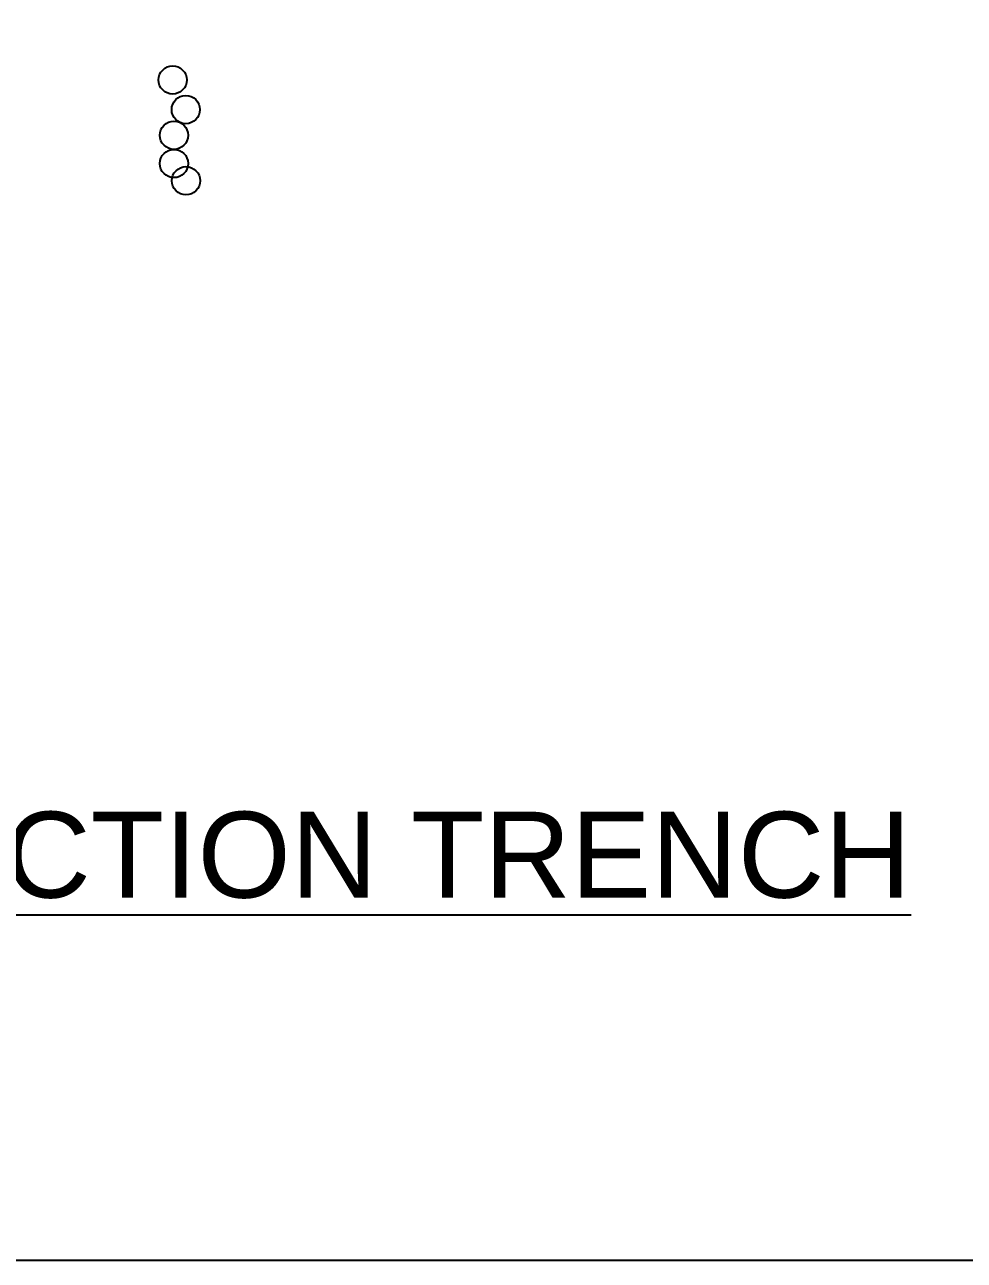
# Model space of a CAD drawing. Header units: metres. Extents: x 145568 to 146222, y 212280 to 212437.
# Drawn here: x 145964 to 145967.83, y 212350.29 to 212355.33 of the extents above; entities that cross this region are included whole.
import ezdxf

# ---------------------------------------------------------------- set-up
doc = ezdxf.new("R2010")
doc.units = ezdxf.units.M
doc.styles.get("Standard").update_dxf_attribs({"font": 'arial.ttf'})

msp = doc.modelspace()

# ---------------------------------------------------------------- linework, layer by layer
at = {"color": 0, "elevation": -0.0942}
msp.add_lwpolyline([(145953.3375, 212409.313), (145953.3375, 212350.294), (146036.7987, 212350.294), (146036.7987, 212409.313)], close=True, dxfattribs=at)
at = {"color": 8}
for centre in [(145964.6057, 212355.1018, -0.1885), (145964.6593, 212354.9813, -0.1885), (145964.6111, 212354.8768, -0.1885), (145964.6111, 212354.7616, -0.1885), (145964.66, 212354.6914, -0.1885)]:
    msp.add_circle(centre, 0.0575, dxfattribs=at)

# ---------------------------------------------------------------- texts
at = {"color": 1, "insert": (145963.362, 212352.1211, -0.1885), "char_height": 0.35, "width": 8.62214, "attachment_point": 2}
msp.add_mtext('{\\LRAIN WATER COLLECTION TRENCH}', dxfattribs=at)

doc.saveas('drawing.dxf')
